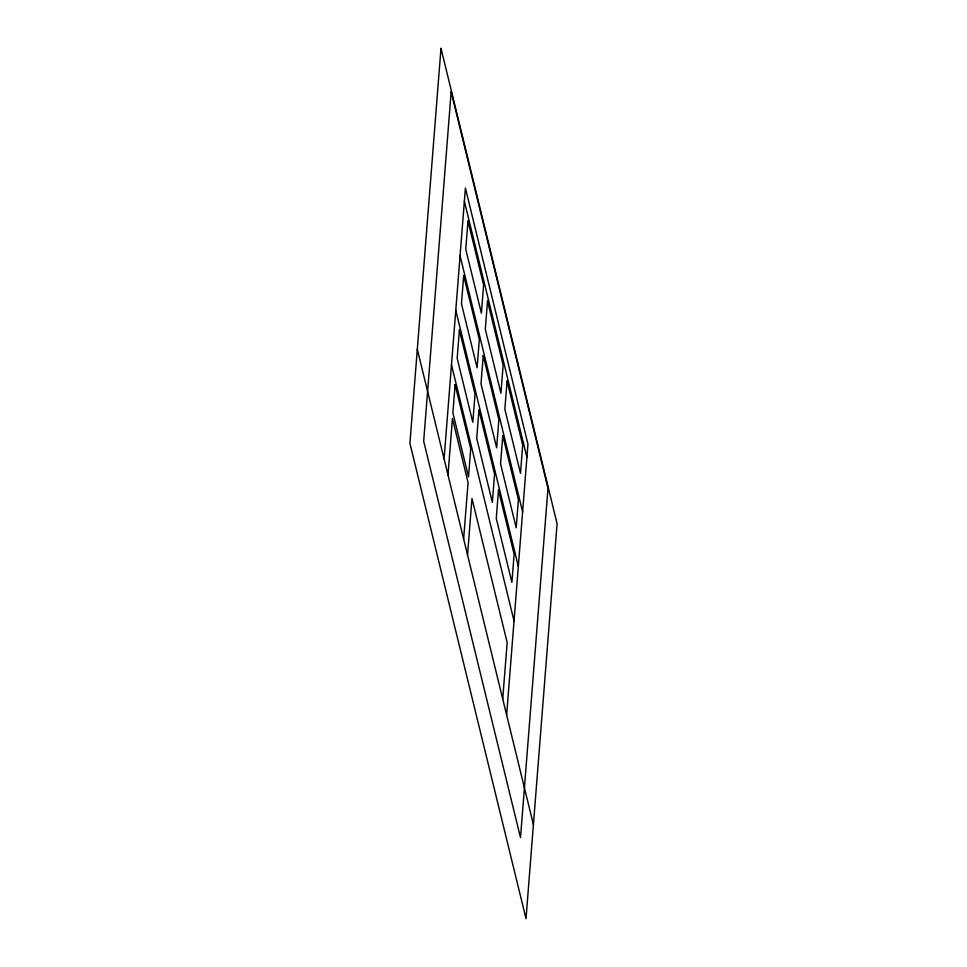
<?xml version="1.0" encoding="UTF-8"?>
<svg xmlns="http://www.w3.org/2000/svg" width="967" height="967" viewBox="0 0 967 967"><rect width="100%" height="100%" fill="white"/><g stroke="black" fill="none" stroke-linecap="round" stroke-linejoin="round"><path stroke-width="1.45" d="M444.083 458.89L465.405 188.082L527.946 444.167L506.635 714.976M447.999 474.906L452.435 418.481L468.076 482.497L463.628 538.921M467.545 554.925L471.981 498.501L507.167 642.559L502.719 698.972M464.365 201.245L526.906 457.331M460.074 255.784L522.615 511.869M455.783 310.322L518.324 566.408M451.492 364.861L514.033 620.947M417.309 349.256L533.409 824.621M440.988 48.35L409.911 443.297L526.012 918.65L557.089 523.703L440.988 48.35M451.166 91.841L423.679 441.194L520.5 837.627L547.987 488.262L451.166 91.841M455.106 384.624L452.882 412.836L468.512 476.864L470.736 448.652L455.106 384.624M459.398 330.085L457.173 358.298L472.815 422.325L475.027 394.113L459.398 330.085M463.689 275.547L461.464 303.759L477.106 367.774L479.318 339.574L463.689 275.547M467.98 221.008L465.756 249.22L481.397 313.235L483.609 285.035L467.98 221.008M478.943 410.117L476.719 438.329L492.348 502.344L494.572 474.132L478.943 410.117M483.234 355.578L481.01 383.79L496.651 447.806L498.863 419.593L483.234 355.578M487.525 301.039L485.301 329.251L500.942 393.267L503.154 365.055L487.525 301.039M498.488 490.136L496.264 518.348L511.894 582.376L514.118 554.164L498.488 490.136M502.78 435.597L500.555 463.809L516.197 527.837L518.409 499.625L502.78 435.597M507.071 381.058L504.847 409.271L520.488 473.298L522.7 445.086L507.071 381.058"/></g></svg>
